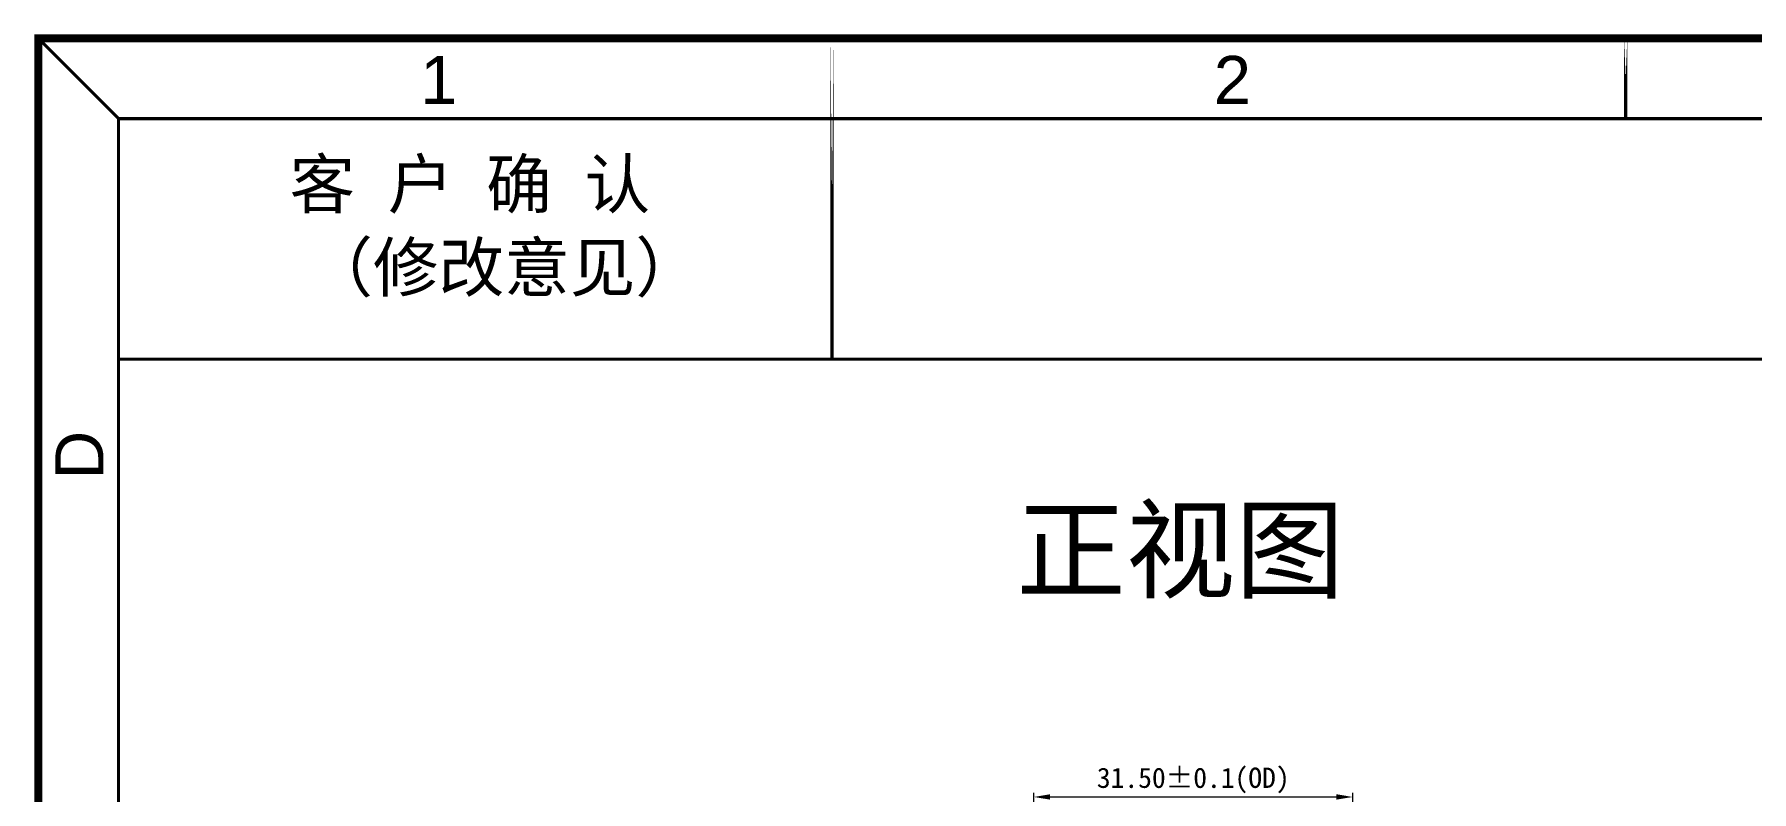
# Model space of a CAD drawing. Header units: millimetres. Extents: x 479 to 950, y -434 to -100.
# Drawn here: x 478.9 to 648.6, y -175.2 to -100.4 of the extents above; entities that cross this region are included whole.
import ezdxf

# ---------------------------------------------------------------- set-up
doc = ezdxf.new("R2010")
doc.units = ezdxf.units.MM
doc.header["$LTSCALE"] = 16.335
doc.header["$PDMODE"] = 3
doc.header["$PDSIZE"] = 0.3125
doc.layers.get('0').update_dxf_attribs({"linetype": 'CONTINUOUS'})
doc.layers.get('Defpoints').update_dxf_attribs({"linetype": 'CONTINUOUS'})
doc.layers.add('鑫视界图框', color=3, linetype='CONTINUOUS')
doc.styles.add('Arial', font='arial.ttf', dxfattribs={"height": 3})
doc.styles.add('C-E02$0$RT', font='ROMANT.SHX')
doc.styles.add('宝明', font='simhei.ttf')
doc.styles.add('黑体', font='simhei.ttf')
doc.dimstyles.new('STANDARD 03$0', dxfattribs={"dimscale": 0, "dimtxt": 1.5, "dimasz": 1.3, "dimexe": 0.8, "dimexo": 0.5, "dimgap": 0.5, "dimtad": 1, "dimzin": 0, "dimdsep": 46, "dimtxsty": 'C-E02$0$RT', "dimcen": 1, "dimclrd": 3, "dimclre": 3, "dimclrt": 3, "dimadec": 0, "dimazin": 0, "dimtfac": 1, "dimtmove": 0, "dimatfit": 3, "dimfxl": 1, "dimtolj": 1, "dimtzin": 0, "dimlwd": -1, "dimarcsym": 0})

# ---------------------------------------------------------------- blocks, each defined once
blk = doc.blocks.new('*D33')
at = {"color": 3, "lineweight": 9}
for p, q in [((577.67, -197.5), (577.67, -175.33)), ((579.27, -175.73), (607.57, -175.73)), ((609.17, -197.5), (609.17, -175.33))]:
    blk.add_line(p, q, dxfattribs=at)
at = {"color": 3}
for points in [[(579.27, -175.46), (579.27, -175.99), (577.67, -175.73)], [(607.57, -175.46), (607.57, -175.99), (609.17, -175.73)]]:
    blk.add_solid(points, dxfattribs=at)
at = {"layer": 'Defpoints', "color": 0}
for p in [(609.17, -175.73), (577.67, -197.9), (609.17, -197.9)]:
    blk.add_point(p, dxfattribs=at)
at = {"color": 3, "insert": (593.42, -174.1), "char_height": 2, "attachment_point": 5, "style": '宝明'}
blk.add_mtext('\\A1;31.50%%P0.1(OD)', dxfattribs=at)

msp = doc.modelspace()

# ---------------------------------------------------------------- linework, layer by layer
at = {"layer": '鑫视界图框', "color": 3}
for points, const_width in [([(949.7712, -433.4548), (479.3232, -433.4548), (479.3232, -100.8148), (949.7712, -100.8148)], 0.792), ([(557.7312, -100.8148), (557.7312, -100.8148), (557.7326, -132.4948), (557.7326, -132.4948)], 0.3168), ([(636.1392, -100.8148), (636.1392, -100.8148), (636.1392, -108.6556), (636.1392, -108.6556)], 0.3168), ([(941.8512, -425.5348), (487.2432, -425.5348), (487.2432, -108.7348), (941.8512, -108.7348)], 0.3168), ([(487.2432, -108.7348), (941.8512, -108.7348), (941.8512, -132.4948), (487.2432, -132.4948)], 0.3168)]:
    msp.add_lwpolyline(points, close=True, dxfattribs=dict(at, const_width=const_width))
at = {"layer": '鑫视界图框', "color": 3, "const_width": 0.3168}
msp.add_lwpolyline([(487.2432, -108.7348), (479.3232, -100.8148)], dxfattribs=at)

# ---------------------------------------------------------------- texts
at = {"insert": (575.9534, -147.352), "char_height": 7.92, "width": 41.210253, "attachment_point": 1, "style": 'Arial'}
msp.add_mtext('{\\fSimHei|b0|i0|c134|p49;\\C4;正视图}', dxfattribs=at)
at = {"layer": '鑫视界图框', "color": 3, "char_height": 4.752, "width": 1.998569, "attachment_point": 1, "style": '黑体'}
for s, insert in [('{\\fArial|b0|i0|c0|p34;1}', (517.0326, -102.545)), ('{\\fArial|b0|i0|c0|p34;2}', (595.4406, -102.545))]:
    msp.add_mtext(s, dxfattribs=dict(at, insert=insert))
at = {"layer": '鑫视界图框', "color": 3, "lineweight": 0, "char_height": 4.752, "width": 48.004829, "attachment_point": 1, "style": '黑体'}
for s, insert in [('{\\fSimHei|b0|i0|c134|p49;客 户 确 认}', (504.1321, -112.8278)), ('（修改意见）', (505.8967, -121.0402))]:
    msp.add_mtext(s, dxfattribs=dict(at, insert=insert))
at = {"layer": '鑫视界图框', "color": 3, "insert": (480.9978, -144.3624), "char_height": 4.752, "width": 20.181691, "attachment_point": 1, "rotation": 90, "style": '黑体'}
msp.add_mtext('{\\fArial|b0|i0|c0|p34;D}', dxfattribs=at)

# ---------------------------------------------------------------- dimensions: what is measured, and where the dimension line sits
dim = msp.add_linear_dim(base=(609.174, -175.7269), p1=(577.674, -197.8991), p2=(609.174, -197.8991), text='<>%%P0.1(OD)', dimstyle='STANDARD 03$0', override={"dimscale": 1, "dimtxt": 2, "dimasz": 1.6, "dimexe": 0.3998, "dimexo": 0.3998, "dimgap": 0.3998, "dimdec": 2, "dimtxsty": '宝明', "dimcen": 2, "dimfxl": 0.8, "dimlwd": 9, "dimlwe": 9})
dim.commit()
dim.dimension.update_dxf_attribs({"geometry": '*D33', "text_midpoint": (593.424, -175.7269), "dimtype": 160})

doc.saveas('drawing.dxf')
